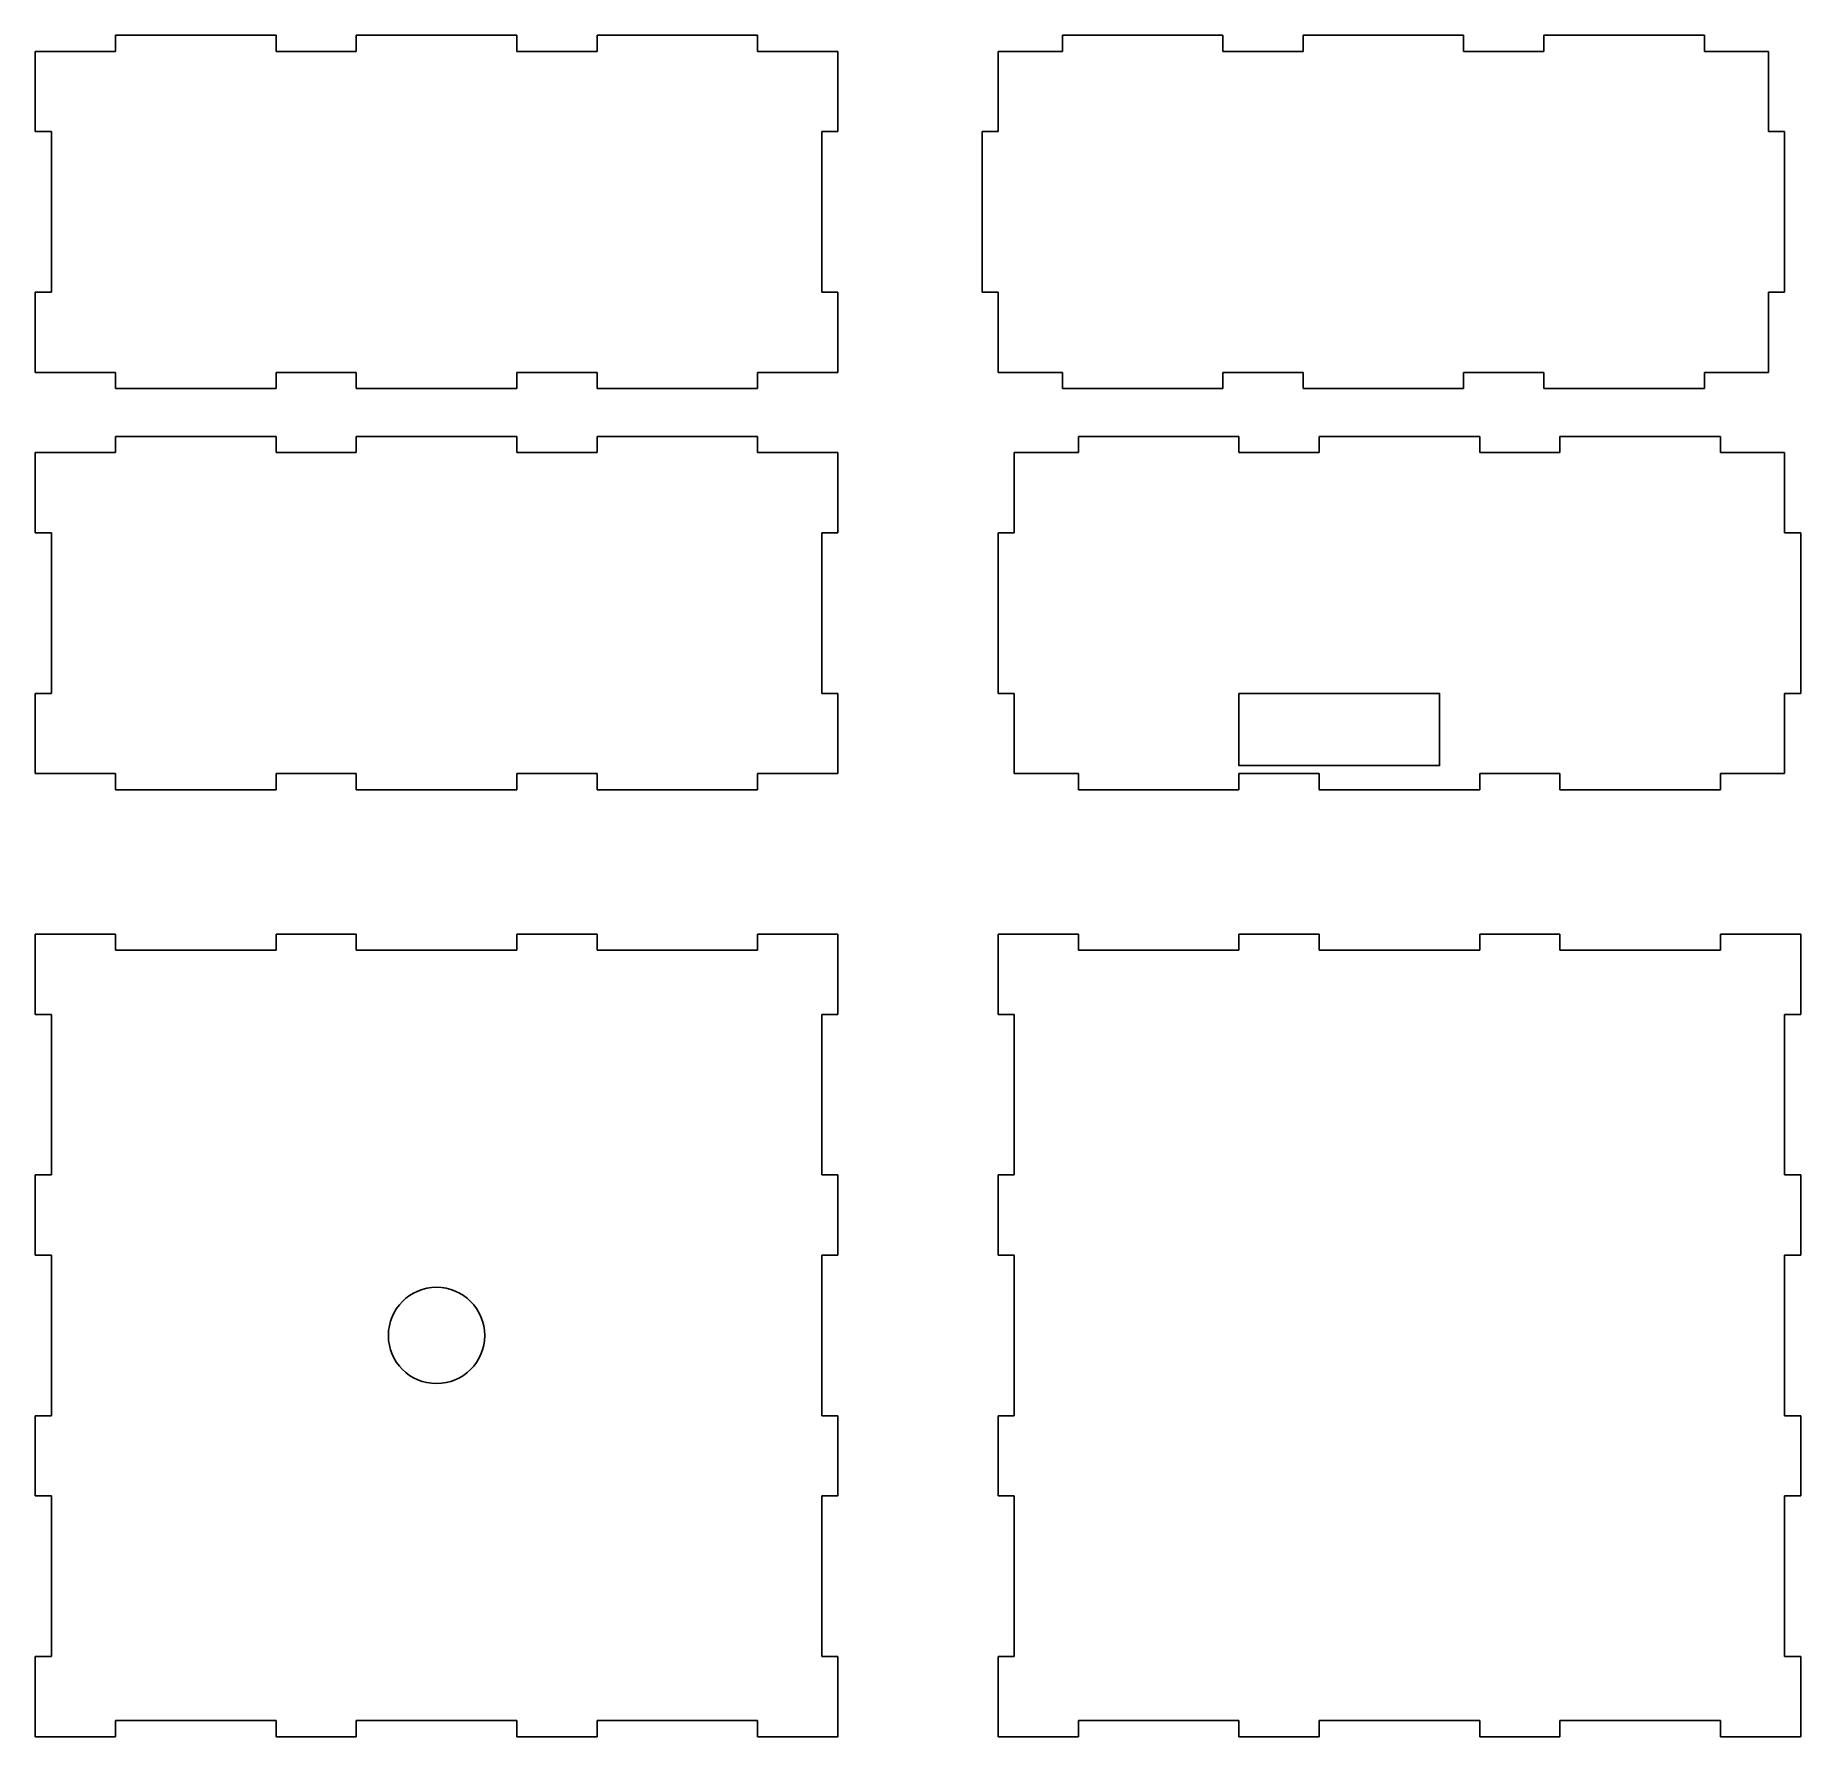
# Model space of a CAD drawing. Header units: millimetres. Extents: x 0 to 220, y 0 to 212.
import ezdxf

# ---------------------------------------------------------------- set-up
doc = ezdxf.new("R2010")
doc.units = ezdxf.units.MM
doc.layers.get('0').update_dxf_attribs({"linetype": 'CONTINUOUS', "lineweight": 25})

msp = doc.modelspace()

# ---------------------------------------------------------------- linework, layer by layer
for p, q in [((10, 210), (10, 212)), ((10, 212), (30, 212)), ((30, 212), (30, 210)), ((40, 210), (40, 212)), ((40, 212), (60, 212)), ((60, 212), (60, 210)), ((70, 210), (70, 212)), ((70, 212), (90, 212)), ((90, 212), (90, 210)), ((128, 210), (128, 212)), ((128, 212), (148, 212)), ((148, 212), (148, 210)), ((158, 210), (158, 212)), ((158, 212), (178, 212)), ((178, 212), (178, 210)), ((188, 210), (188, 212)), ((188, 212), (208, 212)), ((208, 212), (208, 210)), ((0, 210), (10, 210)), ((0, 210), (0, 200)), ((30, 210), (40, 210)), ((60, 210), (70, 210)), ((90, 210), (100, 210)), ((100, 210), (100, 200)), ((120, 210), (128, 210)), ((120, 210), (120, 200)), ((148, 210), (158, 210)), ((178, 210), (188, 210)), ((208, 210), (216, 210)), ((216, 210), (216, 200)), ((0, 200), (2, 200)), ((2, 200), (2, 180)), ((100, 200), (98, 200)), ((98, 200), (98, 180)), ((120, 200), (118, 200)), ((118, 200), (118, 180)), ((216, 200), (218, 200)), ((218, 200), (218, 180)), ((2, 180), (0, 180)), ((0, 180), (0, 170)), ((98, 180), (100, 180)), ((100, 180), (100, 170)), ((118, 180), (120, 180)), ((120, 180), (120, 170)), ((218, 180), (216, 180)), ((216, 180), (216, 170)), ((0, 170), (10, 170)), ((10, 170), (10, 168)), ((30, 168), (30, 170)), ((30, 170), (40, 170)), ((40, 170), (40, 168)), ((60, 168), (60, 170)), ((60, 170), (70, 170)), ((70, 170), (70, 168)), ((90, 168), (90, 170)), ((90, 170), (100, 170)), ((120, 170), (128, 170)), ((128, 170), (128, 168)), ((148, 168), (148, 170)), ((148, 170), (158, 170)), ((158, 170), (158, 168)), ((178, 168), (178, 170)), ((178, 170), (188, 170)), ((188, 170), (188, 168)), ((208, 168), (208, 170)), ((208, 170), (216, 170)), ((10, 168), (30, 168)), ((40, 168), (60, 168)), ((70, 168), (90, 168)), ((128, 168), (148, 168)), ((158, 168), (178, 168)), ((188, 168), (208, 168)), ((10, 160), (10, 162)), ((10, 162), (30, 162)), ((30, 162), (30, 160)), ((40, 160), (40, 162)), ((40, 162), (60, 162)), ((60, 162), (60, 160)), ((70, 160), (70, 162)), ((70, 162), (90, 162)), ((90, 162), (90, 160)), ((130, 160), (130, 162)), ((130, 162), (150, 162)), ((150, 162), (150, 160)), ((160, 160), (160, 162)), ((160, 162), (180, 162)), ((180, 162), (180, 160)), ((190, 160), (190, 162)), ((190, 162), (210, 162)), ((210, 162), (210, 160)), ((0, 160), (10, 160)), ((0, 160), (0, 150)), ((30, 160), (40, 160)), ((60, 160), (70, 160)), ((90, 160), (100, 160)), ((100, 160), (100, 150)), ((122, 160), (130, 160)), ((122, 160), (122, 150)), ((150, 160), (160, 160)), ((180, 160), (190, 160)), ((210, 160), (218, 160)), ((218, 160), (218, 150)), ((0, 150), (2, 150)), ((2, 150), (2, 130)), ((100, 150), (98, 150)), ((98, 150), (98, 130)), ((122, 150), (120, 150)), ((120, 150), (120, 130)), ((218, 150), (220, 150)), ((220, 150), (220, 130)), ((2, 130), (0, 130)), ((0, 130), (0, 120)), ((98, 130), (100, 130)), ((100, 130), (100, 120)), ((120, 130), (122, 130)), ((122, 130), (122, 120)), ((220, 130), (218, 130)), ((218, 130), (218, 120)), ((0, 120), (10, 120)), ((10, 120), (10, 118)), ((30, 118), (30, 120)), ((30, 120), (40, 120)), ((40, 120), (40, 118)), ((60, 118), (60, 120)), ((60, 120), (70, 120)), ((70, 120), (70, 118)), ((90, 118), (90, 120)), ((90, 120), (100, 120)), ((122, 120), (130, 120)), ((130, 120), (130, 118)), ((150, 118), (150, 120)), ((150, 120), (160, 120)), ((160, 120), (160, 118)), ((180, 118), (180, 120)), ((180, 120), (190, 120)), ((190, 120), (190, 118)), ((210, 118), (210, 120)), ((210, 120), (218, 120)), ((10, 118), (30, 118)), ((40, 118), (60, 118)), ((70, 118), (90, 118)), ((130, 118), (150, 118)), ((160, 118), (180, 118)), ((190, 118), (210, 118)), ((0, 100), (10, 100)), ((0, 100), (0, 90)), ((10, 100), (10, 98)), ((30, 98), (30, 100)), ((30, 100), (40, 100)), ((40, 100), (40, 98)), ((60, 98), (60, 100)), ((60, 100), (70, 100)), ((70, 100), (70, 98)), ((90, 98), (90, 100)), ((90, 100), (100, 100)), ((100, 100), (100, 90)), ((120, 100), (130, 100)), ((120, 100), (120, 90)), ((130, 100), (130, 98)), ((150, 98), (150, 100)), ((150, 100), (160, 100)), ((160, 100), (160, 98)), ((180, 98), (180, 100)), ((180, 100), (190, 100)), ((190, 100), (190, 98)), ((210, 98), (210, 100)), ((210, 100), (220, 100)), ((220, 100), (220, 90)), ((10, 98), (30, 98)), ((40, 98), (60, 98)), ((70, 98), (90, 98)), ((130, 98), (150, 98)), ((160, 98), (180, 98)), ((190, 98), (210, 98)), ((0, 90), (2, 90)), ((2, 90), (2, 70)), ((100, 90), (98, 90)), ((98, 90), (98, 70)), ((120, 90), (122, 90)), ((122, 90), (122, 70)), ((220, 90), (218, 90)), ((218, 90), (218, 70)), ((2, 70), (0, 70)), ((0, 70), (0, 60)), ((98, 70), (100, 70)), ((100, 70), (100, 60)), ((122, 70), (120, 70)), ((120, 70), (120, 60)), ((218, 70), (220, 70)), ((220, 70), (220, 60)), ((0, 60), (2, 60)), ((2, 60), (2, 40)), ((100, 60), (98, 60)), ((98, 60), (98, 40)), ((120, 60), (122, 60)), ((122, 60), (122, 40)), ((220, 60), (218, 60)), ((218, 60), (218, 40)), ((2, 40), (0, 40)), ((0, 40), (0, 30)), ((98, 40), (100, 40)), ((100, 40), (100, 30)), ((122, 40), (120, 40)), ((120, 40), (120, 30)), ((218, 40), (220, 40)), ((220, 40), (220, 30)), ((0, 30), (2, 30)), ((2, 30), (2, 10)), ((100, 30), (98, 30)), ((98, 30), (98, 10)), ((120, 30), (122, 30)), ((122, 30), (122, 10)), ((220, 30), (218, 30)), ((218, 30), (218, 10)), ((2, 10), (0, 10)), ((0, 10), (0, 0)), ((98, 10), (100, 10)), ((100, 10), (100, 0)), ((122, 10), (120, 10)), ((120, 10), (120, 0)), ((218, 10), (220, 10)), ((220, 10), (220, 0)), ((0, 0), (10, 0)), ((10, 0), (10, 2)), ((10, 2), (30, 2)), ((30, 2), (30, 0)), ((30, 0), (40, 0)), ((40, 0), (40, 2)), ((40, 2), (60, 2)), ((60, 2), (60, 0)), ((60, 0), (70, 0)), ((70, 0), (70, 2)), ((70, 2), (90, 2)), ((90, 2), (90, 0)), ((90, 0), (100, 0)), ((120, 0), (130, 0)), ((130, 0), (130, 2)), ((130, 2), (150, 2)), ((150, 2), (150, 0)), ((150, 0), (160, 0)), ((160, 0), (160, 2)), ((160, 2), (180, 2)), ((180, 2), (180, 0)), ((180, 0), (190, 0)), ((190, 0), (190, 2)), ((190, 2), (210, 2)), ((210, 2), (210, 0)), ((210, 0), (220, 0))]:
    msp.add_line(p, q)
msp.add_lwpolyline([(150, 130), (175, 130), (175, 121), (150, 121)], close=True)
msp.add_circle((50, 50), 6)

doc.saveas('drawing.dxf')
